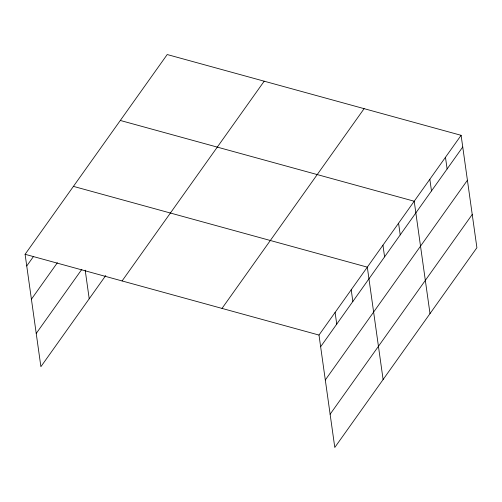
<?xml version="1.0" encoding="UTF-8"?>
<svg xmlns="http://www.w3.org/2000/svg" width="502" height="502" viewBox="0 0 502 502"><rect width="100%" height="100%" fill="white"/><g stroke="black" fill="none" stroke-linecap="round" stroke-linejoin="round"><path stroke-width="0.75" d="M105.74 275.548L40.894 366.686L25.1 254.294L167.21 54.542L461.106 135.314L476.9 247.706L334.79 447.458L318.996 335.06L461.106 135.314M26.744 265.978L33.452 256.547M31.413 299.211L57.36 262.741M36.226 333.453L81.857 269.31M122.086 280.944L264.196 81.192M222.009 308.41L364.119 108.658M320.634 346.75L462.744 146.998M325.309 379.983L467.418 180.231M330.121 414.225L472.231 214.473M120.311 120.461L414.206 201.227L430.007 313.624M73.417 186.374L367.313 267.146L383.108 379.543M25.1 254.294L318.996 335.06M445.469 157.283L447.113 168.967M429.837 179.258L431.482 190.942M398.575 223.202L400.219 234.886M382.944 245.177L384.588 256.861M351.205 289.786L352.85 301.47M335.098 312.426L336.742 324.11M85.196 270.176L89.212 298.772"/></g></svg>
